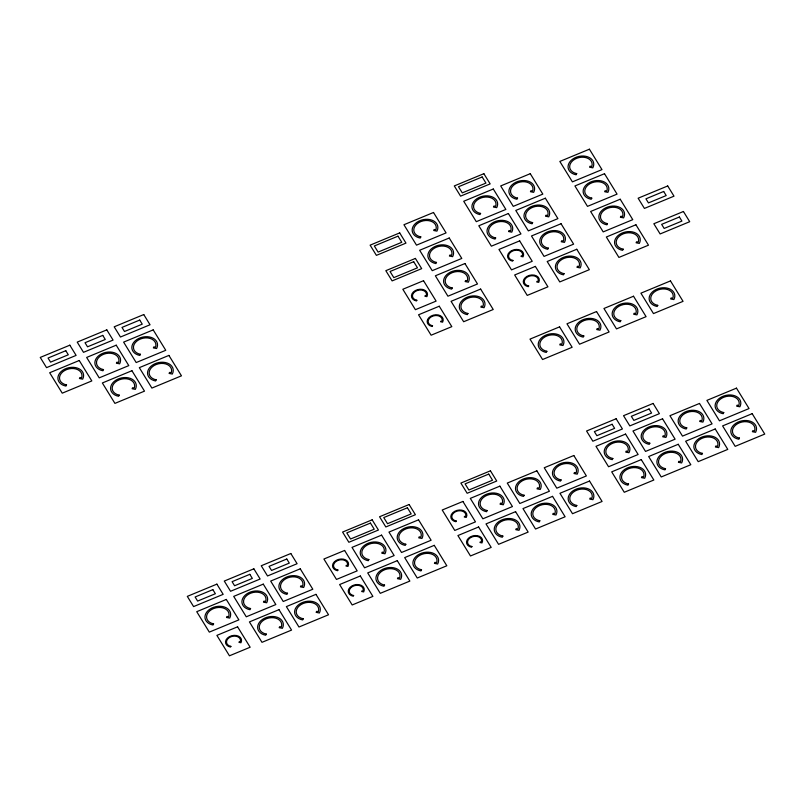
<?xml version="1.0" encoding="UTF-8"?>
<svg xmlns="http://www.w3.org/2000/svg" width="805" height="805" viewBox="0 0 805 805"><rect width="100%" height="100%" fill="white"/><g stroke="black" fill="none" stroke-linecap="round" stroke-linejoin="round"><path stroke-width="1.21" d="M66.543 384.921L65.94 386.078A12.991 9.328 -12.2 0 1 58.825 374.526A12.991 9.328 -12.2 0 1 75.559 367.593A12.991 9.328 -12.2 0 1 82.674 379.145L79.433 378.521A9.469 6.802 -12.2 0 0 79.846 377.555L81.667 377.696A11.371 8.161 -12.2 0 0 73.949 368.589A11.371 8.161 -12.2 0 0 60.134 375.2A11.371 8.161 -12.2 0 0 66.543 384.921M103.513 369.606L102.909 370.763A12.991 9.328 -12.2 0 1 95.795 359.211A12.991 9.328 -12.2 0 1 112.529 352.278A12.991 9.328 -12.2 0 1 119.633 363.84L116.403 363.206A9.469 6.802 -12.2 0 0 116.816 362.24L118.637 362.381A11.371 8.161 -12.2 0 0 110.919 353.284A11.371 8.161 -12.2 0 0 97.103 359.885A11.371 8.161 -12.2 0 0 103.513 369.606M119.221 395.134L118.617 396.291A12.991 9.328 -12.2 0 1 111.513 384.74A12.991 9.328 -12.2 0 1 128.237 377.807A12.991 9.328 -12.2 0 1 135.351 389.358L132.121 388.735A9.469 6.802 -12.2 0 0 132.523 387.769L134.344 387.909A11.371 8.161 -12.2 0 0 126.637 378.813A11.371 8.161 -12.2 0 0 112.811 385.414A11.371 8.161 -12.2 0 0 119.221 395.134M140.472 354.301L139.879 355.448A12.991 9.328 -12.2 0 1 132.765 343.896A12.991 9.328 -12.2 0 1 149.499 336.973A12.991 9.328 -12.2 0 1 156.603 348.525L153.373 347.901A9.469 6.802 -12.2 0 0 153.785 346.925L155.607 347.066A11.371 8.161 -12.2 0 0 147.889 337.969A11.371 8.161 -12.2 0 0 134.063 344.57A11.371 8.161 -12.2 0 0 140.472 354.301M156.19 379.829L155.586 380.976A12.991 9.328 -12.2 0 1 148.472 369.425A12.991 9.328 -12.2 0 1 165.206 362.502A12.991 9.328 -12.2 0 1 172.32 374.053L169.08 373.419A9.469 6.802 -12.2 0 0 169.493 372.453L171.314 372.594A11.371 8.161 -12.2 0 0 163.596 363.498A11.371 8.161 -12.2 0 0 149.78 370.099A11.371 8.161 -12.2 0 0 156.19 379.829M213.597 623.865L212.993 625.022A12.991 9.328 -12.2 0 1 205.889 613.47A12.991 9.328 -12.2 0 1 222.613 606.537A12.991 9.328 -12.2 0 1 229.727 618.089L226.497 617.465A9.469 6.802 -12.2 0 0 226.909 616.499L228.731 616.64A11.371 8.161 -12.2 0 0 221.013 607.534A11.371 8.161 -12.2 0 0 207.187 614.145A11.371 8.161 -12.2 0 0 213.597 623.865M420.804 236.901L420.2 238.059A12.991 9.328 -12.2 0 1 413.096 226.507A12.991 9.328 -12.2 0 1 429.82 219.574A12.991 9.328 -12.2 0 1 436.934 231.136L433.704 230.502A9.469 6.802 -12.2 0 0 434.106 229.536L435.938 229.677A11.371 8.161 -12.2 0 0 428.22 220.58A11.371 8.161 -12.2 0 0 414.394 227.181A11.371 8.161 -12.2 0 0 420.804 236.901M230.884 646.365L230.512 647.079A8.12 5.836 -12.2 0 1 226.074 639.864A8.12 5.836 -12.2 0 1 236.529 635.527A8.12 5.836 -12.2 0 1 240.967 642.752L238.954 642.36A5.917 4.246 -12.2 0 0 239.206 641.756L240.343 641.847A7.104 5.102 -12.2 0 0 235.523 636.161A7.104 5.102 -12.2 0 0 226.879 640.287A7.104 5.102 -12.2 0 0 230.884 646.365M250.566 608.55L249.963 609.707A12.991 9.328 -12.2 0 1 242.858 598.155A12.991 9.328 -12.2 0 1 259.582 591.222A12.991 9.328 -12.2 0 1 266.697 602.774L263.466 602.15A9.469 6.802 -12.2 0 0 263.869 601.184L265.7 601.325A11.371 8.161 -12.2 0 0 257.982 592.228A11.371 8.161 -12.2 0 0 244.156 598.829A11.371 8.161 -12.2 0 0 250.566 608.55M416.839 300.245L416.467 300.959A8.12 5.836 -12.2 0 1 412.019 293.745A8.12 5.836 -12.2 0 1 422.474 289.408A8.12 5.836 -12.2 0 1 426.922 296.632L424.899 296.24A5.917 4.246 -12.2 0 0 425.151 295.636L426.298 295.727A7.104 5.102 -12.2 0 0 421.468 290.042A7.104 5.102 -12.2 0 0 412.834 294.167A7.104 5.102 -12.2 0 0 416.839 300.245M436.511 262.43L435.918 263.587A12.991 9.328 -12.2 0 1 428.803 252.035A12.991 9.328 -12.2 0 1 445.537 245.102A12.991 9.328 -12.2 0 1 452.641 256.654L449.411 256.03A9.469 6.802 -12.2 0 0 449.824 255.064L451.645 255.205A11.371 8.161 -12.2 0 0 443.927 246.109A11.371 8.161 -12.2 0 0 430.112 252.71A11.371 8.161 -12.2 0 0 436.511 262.43M480.585 213.426L479.981 214.583A12.991 9.328 -12.2 0 1 472.867 203.031A12.991 9.328 -12.2 0 1 489.601 196.098A12.991 9.328 -12.2 0 1 496.715 207.65L493.475 207.026A9.469 6.802 -12.2 0 0 493.888 206.06L495.709 206.201A11.371 8.161 -12.2 0 0 487.991 197.104A11.371 8.161 -12.2 0 0 474.175 203.705A11.371 8.161 -12.2 0 0 480.585 213.426M266.274 634.078L265.68 635.236A12.991 9.328 -12.2 0 1 258.566 623.684A12.991 9.328 -12.2 0 1 275.3 616.751A12.991 9.328 -12.2 0 1 282.404 628.303L279.174 627.679A9.469 6.802 -12.2 0 0 279.587 626.713L281.408 626.854A11.371 8.161 -12.2 0 0 273.69 617.757A11.371 8.161 -12.2 0 0 259.874 624.358A11.371 8.161 -12.2 0 0 266.274 634.078M287.536 593.245L286.932 594.392A12.991 9.328 -12.2 0 1 279.828 582.84A12.991 9.328 -12.2 0 1 296.552 575.917A12.991 9.328 -12.2 0 1 303.666 587.469L300.436 586.845A9.469 6.802 -12.2 0 0 300.839 585.869L302.66 586.01A11.371 8.161 -12.2 0 0 294.952 576.913A11.371 8.161 -12.2 0 0 281.126 583.514A11.371 8.161 -12.2 0 0 287.536 593.245M432.547 325.773L432.174 326.488A8.12 5.836 -12.2 0 1 427.727 319.273A8.12 5.836 -12.2 0 1 438.182 314.936A8.12 5.836 -12.2 0 1 442.629 322.161L440.607 321.769A5.917 4.246 -12.2 0 0 440.868 321.165L442.005 321.255A7.104 5.102 -12.2 0 0 437.185 315.57A7.104 5.102 -12.2 0 0 428.542 319.696A7.104 5.102 -12.2 0 0 432.547 325.773M452.229 287.959L451.625 289.116A12.991 9.328 -12.2 0 1 444.521 277.564A12.991 9.328 -12.2 0 1 461.245 270.631A12.991 9.328 -12.2 0 1 468.359 282.183L465.129 281.559A9.469 6.802 -12.2 0 0 465.532 280.593L467.353 280.734A11.371 8.161 -12.2 0 0 459.645 271.637A11.371 8.161 -12.2 0 0 445.819 278.238A11.371 8.161 -12.2 0 0 452.229 287.959M495.669 237.938L495.065 239.085A12.991 9.328 -12.2 0 1 487.951 227.533A12.991 9.328 -12.2 0 1 504.685 220.61A12.991 9.328 -12.2 0 1 511.789 232.162L508.559 231.538A9.469 6.802 -12.2 0 0 508.971 230.562L510.793 230.703A11.371 8.161 -12.2 0 0 503.075 221.606A11.371 8.161 -12.2 0 0 489.259 228.207A11.371 8.161 -12.2 0 0 495.669 237.938M517.555 198.111L516.951 199.268A12.991 9.328 -12.2 0 1 509.837 187.716A12.991 9.328 -12.2 0 1 526.571 180.793A12.991 9.328 -12.2 0 1 533.675 192.345L530.445 191.711A9.469 6.802 -12.2 0 0 530.857 190.745L532.679 190.886A11.371 8.161 -12.2 0 0 524.961 181.789A11.371 8.161 -12.2 0 0 511.145 188.39A11.371 8.161 -12.2 0 0 517.555 198.111M303.244 618.773L302.65 619.92A12.991 9.328 -12.2 0 1 295.536 608.369A12.991 9.328 -12.2 0 1 312.27 601.446A12.991 9.328 -12.2 0 1 319.374 612.997L316.144 612.364A9.469 6.802 -12.2 0 0 316.556 611.398L318.377 611.538A11.371 8.161 -12.2 0 0 310.66 602.442A11.371 8.161 -12.2 0 0 296.834 609.043A11.371 8.161 -12.2 0 0 303.244 618.773M467.936 313.487L467.343 314.644A12.991 9.328 -12.2 0 1 460.229 303.093A12.991 9.328 -12.2 0 1 476.963 296.16A12.991 9.328 -12.2 0 1 484.067 307.711L480.837 307.087A9.469 6.802 -12.2 0 0 481.249 306.121L483.07 306.262A11.371 8.161 -12.2 0 0 475.353 297.166A11.371 8.161 -12.2 0 0 461.527 303.767A11.371 8.161 -12.2 0 0 467.936 313.487M337.909 570L337.537 570.715A8.12 5.836 -12.2 0 1 333.089 563.5A8.12 5.836 -12.2 0 1 343.544 559.163A8.12 5.836 -12.2 0 1 347.991 566.388L345.969 565.996A5.917 4.246 -12.2 0 0 346.231 565.392L347.368 565.482A7.104 5.102 -12.2 0 0 342.548 559.797A7.104 5.102 -12.2 0 0 333.904 563.923A7.104 5.102 -12.2 0 0 337.909 570M512.956 260.428L512.584 261.152A8.12 5.836 -12.2 0 1 508.136 253.927A8.12 5.836 -12.2 0 1 518.591 249.6A8.12 5.836 -12.2 0 1 523.039 256.825L521.016 256.433A5.917 4.246 -12.2 0 0 521.268 255.819L522.415 255.91A7.104 5.102 -12.2 0 0 517.585 250.224A7.104 5.102 -12.2 0 0 508.951 254.35A7.104 5.102 -12.2 0 0 512.956 260.428M532.628 222.623L532.035 223.78A12.991 9.328 -12.2 0 1 524.92 212.228A12.991 9.328 -12.2 0 1 541.654 205.295A12.991 9.328 -12.2 0 1 548.758 216.847L545.528 216.223A9.469 6.802 -12.2 0 0 545.941 215.247L547.762 215.398A11.371 8.161 -12.2 0 0 540.044 206.291A11.371 8.161 -12.2 0 0 526.229 212.902A11.371 8.161 -12.2 0 0 532.628 222.623M368.861 559.556L368.267 560.713A12.991 9.328 -12.2 0 1 361.153 549.161A12.991 9.328 -12.2 0 1 377.887 542.228A12.991 9.328 -12.2 0 1 384.991 553.78L381.761 553.156A9.469 6.802 -12.2 0 0 382.174 552.18L383.995 552.331A11.371 8.161 -12.2 0 0 376.277 543.224A11.371 8.161 -12.2 0 0 362.451 549.835A11.371 8.161 -12.2 0 0 368.861 559.556M353.626 595.529L353.244 596.243A8.12 5.836 -12.2 0 1 348.807 589.029A8.12 5.836 -12.2 0 1 359.261 584.692A8.12 5.836 -12.2 0 1 363.699 591.917L361.687 591.524A5.917 4.246 -12.2 0 0 361.938 590.92L363.075 591.011A7.104 5.102 -12.2 0 0 358.255 585.326A7.104 5.102 -12.2 0 0 349.622 589.451A7.104 5.102 -12.2 0 0 353.626 595.529M576.702 173.618L576.098 174.776A12.991 9.328 -12.2 0 1 568.984 163.214A12.991 9.328 -12.2 0 1 585.718 156.291A12.991 9.328 -12.2 0 1 592.832 167.843L589.592 167.219A9.469 6.802 -12.2 0 0 590.005 166.243L591.826 166.394A11.371 8.161 -12.2 0 0 584.108 157.287A11.371 8.161 -12.2 0 0 570.292 163.888A11.371 8.161 -12.2 0 0 576.702 173.618M528.664 285.956L528.291 286.681A8.12 5.836 -12.2 0 1 523.844 279.456A8.12 5.836 -12.2 0 1 534.299 275.129A8.12 5.836 -12.2 0 1 538.746 282.354L536.724 281.961A5.917 4.246 -12.2 0 0 536.985 281.348L538.122 281.438A7.104 5.102 -12.2 0 0 533.302 275.753A7.104 5.102 -12.2 0 0 524.659 279.878A7.104 5.102 -12.2 0 0 528.664 285.956M548.346 248.151L547.742 249.309A12.991 9.328 -12.2 0 1 540.638 237.757A12.991 9.328 -12.2 0 1 557.362 230.824A12.991 9.328 -12.2 0 1 564.476 242.375L561.246 241.752A9.469 6.802 -12.2 0 0 561.649 240.776L563.47 240.926A11.371 8.161 -12.2 0 0 555.762 231.82A11.371 8.161 -12.2 0 0 541.936 238.431A11.371 8.161 -12.2 0 0 548.346 248.151M384.579 585.084L383.975 586.241A12.991 9.328 -12.2 0 1 376.861 574.69A12.991 9.328 -12.2 0 1 393.595 567.756A12.991 9.328 -12.2 0 1 400.709 579.308L397.469 578.684A9.469 6.802 -12.2 0 0 397.881 577.708L399.703 577.859A11.371 8.161 -12.2 0 0 391.985 568.753A11.371 8.161 -12.2 0 0 378.169 575.364A11.371 8.161 -12.2 0 0 384.579 585.084M405.831 544.24L405.227 545.398A12.991 9.328 -12.2 0 1 398.123 533.846A12.991 9.328 -12.2 0 1 414.847 526.913A12.991 9.328 -12.2 0 1 421.961 538.465L418.731 537.841A9.469 6.802 -12.2 0 0 419.133 536.875L420.965 537.015A11.371 8.161 -12.2 0 0 413.247 527.919A11.371 8.161 -12.2 0 0 399.421 534.52A11.371 8.161 -12.2 0 0 405.831 544.24M591.786 198.121L591.182 199.278A12.991 9.328 -12.2 0 1 584.068 187.726A12.991 9.328 -12.2 0 1 600.802 180.793A12.991 9.328 -12.2 0 1 607.906 192.345L604.676 191.721A9.469 6.802 -12.2 0 0 605.088 190.755L606.91 190.896A11.371 8.161 -12.2 0 0 599.192 181.799A11.371 8.161 -12.2 0 0 585.376 188.4A11.371 8.161 -12.2 0 0 591.786 198.121M564.053 273.68L563.46 274.837A12.991 9.328 -12.2 0 1 556.346 263.285A12.991 9.328 -12.2 0 1 573.08 256.352A12.991 9.328 -12.2 0 1 580.184 267.904L576.954 267.28A9.469 6.802 -12.2 0 0 577.366 266.304L579.187 266.455A11.371 8.161 -12.2 0 0 571.47 257.348A11.371 8.161 -12.2 0 0 557.644 263.959A11.371 8.161 -12.2 0 0 564.053 273.68M421.548 569.769L420.945 570.926A12.991 9.328 -12.2 0 1 413.83 559.374A12.991 9.328 -12.2 0 1 430.564 552.441A12.991 9.328 -12.2 0 1 437.668 563.993L434.438 563.369A9.469 6.802 -12.2 0 0 434.851 562.403L436.672 562.544A11.371 8.161 -12.2 0 0 428.954 553.448A11.371 8.161 -12.2 0 0 415.139 560.049A11.371 8.161 -12.2 0 0 421.548 569.769M607.493 223.649L606.89 224.806A12.991 9.328 -12.2 0 1 599.785 213.255A12.991 9.328 -12.2 0 1 616.509 206.322A12.991 9.328 -12.2 0 1 623.623 217.873L620.393 217.249A9.469 6.802 -12.2 0 0 620.796 216.283L622.627 216.424A11.371 8.161 -12.2 0 0 614.909 207.328A11.371 8.161 -12.2 0 0 601.083 213.929A11.371 8.161 -12.2 0 0 607.493 223.649M456.214 520.996L455.831 521.721A8.12 5.836 -12.2 0 1 451.394 514.496A8.12 5.836 -12.2 0 1 461.849 510.169A8.12 5.836 -12.2 0 1 466.286 517.394L464.274 517.001A5.917 4.246 -12.2 0 0 464.525 516.387L465.662 516.478A7.104 5.102 -12.2 0 0 460.842 510.793A7.104 5.102 -12.2 0 0 452.199 514.918A7.104 5.102 -12.2 0 0 456.214 520.996M546.867 351.282L546.263 352.429A12.991 9.328 -12.2 0 1 539.159 340.877A12.991 9.328 -12.2 0 1 555.883 333.954A12.991 9.328 -12.2 0 1 562.997 345.506L559.767 344.872A9.469 6.802 -12.2 0 0 560.169 343.906L561.991 344.047A11.371 8.161 -12.2 0 0 554.283 334.95A11.371 8.161 -12.2 0 0 540.457 341.551A11.371 8.161 -12.2 0 0 546.867 351.282M487.166 510.561L486.562 511.708A12.991 9.328 -12.2 0 1 479.448 500.157A12.991 9.328 -12.2 0 1 496.182 493.234A12.991 9.328 -12.2 0 1 503.296 504.785L500.056 504.151A9.469 6.802 -12.2 0 0 500.469 503.185L502.29 503.326A11.371 8.161 -12.2 0 0 494.572 494.23A11.371 8.161 -12.2 0 0 480.756 500.831A11.371 8.161 -12.2 0 0 487.166 510.561M623.201 249.178L622.607 250.335A12.991 9.328 -12.2 0 1 615.493 238.783A12.991 9.328 -12.2 0 1 632.227 231.85A12.991 9.328 -12.2 0 1 639.331 243.402L636.101 242.778A9.469 6.802 -12.2 0 0 636.514 241.812L638.335 241.953A11.371 8.161 -12.2 0 0 630.617 232.856A11.371 8.161 -12.2 0 0 616.801 239.457A11.371 8.161 -12.2 0 0 623.201 249.178M471.921 546.525L471.549 547.249A8.12 5.836 -12.2 0 1 467.101 540.024A8.12 5.836 -12.2 0 1 477.556 535.697A8.12 5.836 -12.2 0 1 482.004 542.922L479.981 542.53A5.917 4.246 -12.2 0 0 480.233 541.916L481.38 542.007A7.104 5.102 -12.2 0 0 476.55 536.321A7.104 5.102 -12.2 0 0 467.916 540.447A7.104 5.102 -12.2 0 0 471.921 546.525M583.836 335.967L583.233 337.124A12.991 9.328 -12.2 0 1 576.118 325.572A12.991 9.328 -12.2 0 1 592.852 318.639A12.991 9.328 -12.2 0 1 599.967 330.191L596.726 329.567A9.469 6.802 -12.2 0 0 597.139 328.591L598.96 328.742A11.371 8.161 -12.2 0 0 591.242 319.635A11.371 8.161 -12.2 0 0 577.427 326.246A11.371 8.161 -12.2 0 0 583.836 335.967M502.873 536.08L502.27 537.237A12.991 9.328 -12.2 0 1 495.166 525.685A12.991 9.328 -12.2 0 1 511.889 518.762A12.991 9.328 -12.2 0 1 519.004 530.314L515.774 529.68A9.469 6.802 -12.2 0 0 516.176 528.714L518.007 528.855A11.371 8.161 -12.2 0 0 510.29 519.758A11.371 8.161 -12.2 0 0 496.464 526.359A11.371 8.161 -12.2 0 0 502.873 536.08M524.136 495.246L523.532 496.403A12.991 9.328 -12.2 0 1 516.418 484.852A12.991 9.328 -12.2 0 1 533.152 477.918A12.991 9.328 -12.2 0 1 540.256 489.47L537.026 488.846A9.469 6.802 -12.2 0 0 537.438 487.87L539.259 488.021A11.371 8.161 -12.2 0 0 531.542 478.915A11.371 8.161 -12.2 0 0 517.726 485.516A11.371 8.161 -12.2 0 0 524.136 495.246M620.806 320.652L620.202 321.809A12.991 9.328 -12.2 0 1 613.088 310.257A12.991 9.328 -12.2 0 1 629.822 303.324A12.991 9.328 -12.2 0 1 636.926 314.876L633.696 314.252A9.469 6.802 -12.2 0 0 634.109 313.286L635.93 313.427A11.371 8.161 -12.2 0 0 628.212 304.33A11.371 8.161 -12.2 0 0 614.396 310.931A11.371 8.161 -12.2 0 0 620.806 320.652M539.843 520.775L539.239 521.932A12.991 9.328 -12.2 0 1 532.135 510.38A12.991 9.328 -12.2 0 1 548.859 503.447A12.991 9.328 -12.2 0 1 555.973 514.999L552.743 514.375A9.469 6.802 -12.2 0 0 553.146 513.399L554.967 513.55A11.371 8.161 -12.2 0 0 547.259 504.443A11.371 8.161 -12.2 0 0 533.433 511.044A11.371 8.161 -12.2 0 0 539.843 520.775M561.095 479.931L560.501 481.088A12.991 9.328 -12.2 0 1 553.387 469.536A12.991 9.328 -12.2 0 1 570.121 462.603A12.991 9.328 -12.2 0 1 577.225 474.155L573.995 473.531A9.469 6.802 -12.2 0 0 574.408 472.565L576.229 472.706A11.371 8.161 -12.2 0 0 568.511 463.61A11.371 8.161 -12.2 0 0 554.685 470.211A11.371 8.161 -12.2 0 0 561.095 479.931M657.765 305.347L657.172 306.494A12.991 9.328 -12.2 0 1 650.058 294.942A12.991 9.328 -12.2 0 1 666.792 288.019A12.991 9.328 -12.2 0 1 673.896 299.571L670.666 298.937A9.469 6.802 -12.2 0 0 671.078 297.971L672.9 298.112A11.371 8.161 -12.2 0 0 665.182 289.015A11.371 8.161 -12.2 0 0 651.366 295.616A11.371 8.161 -12.2 0 0 657.765 305.347M576.813 505.46L576.209 506.617A12.991 9.328 -12.2 0 1 569.095 495.065A12.991 9.328 -12.2 0 1 585.829 488.132A12.991 9.328 -12.2 0 1 592.943 499.684L589.703 499.06A9.469 6.802 -12.2 0 0 590.115 498.094L591.937 498.235A11.371 8.161 -12.2 0 0 584.219 489.138A11.371 8.161 -12.2 0 0 570.403 495.739A11.371 8.161 -12.2 0 0 576.813 505.46M612.857 458.498L612.253 459.655A12.991 9.328 -12.2 0 1 605.139 448.103A12.991 9.328 -12.2 0 1 621.873 441.17A12.991 9.328 -12.2 0 1 628.987 452.722L625.747 452.098A9.469 6.802 -12.2 0 0 626.159 451.122L627.981 451.273A11.371 8.161 -12.2 0 0 620.263 442.166A11.371 8.161 -12.2 0 0 606.447 448.767A11.371 8.161 -12.2 0 0 612.857 458.498M628.564 484.026L627.96 485.184A12.991 9.328 -12.2 0 1 620.856 473.622A12.991 9.328 -12.2 0 1 637.58 466.699A12.991 9.328 -12.2 0 1 644.694 478.25L641.464 477.627A9.469 6.802 -12.2 0 0 641.867 476.651L643.698 476.802A11.371 8.161 -12.2 0 0 635.98 467.695A11.371 8.161 -12.2 0 0 622.154 474.296A11.371 8.161 -12.2 0 0 628.564 484.026M649.826 443.183L649.222 444.34A12.991 9.328 -12.2 0 1 642.108 432.788A12.991 9.328 -12.2 0 1 658.842 425.855A12.991 9.328 -12.2 0 1 665.946 437.407L662.716 436.783A9.469 6.802 -12.2 0 0 663.129 435.817L664.95 435.958A11.371 8.161 -12.2 0 0 657.232 426.861A11.371 8.161 -12.2 0 0 643.416 433.462A11.371 8.161 -12.2 0 0 649.826 443.183M665.534 468.711L664.93 469.868A12.991 9.328 -12.2 0 1 657.826 458.317A12.991 9.328 -12.2 0 1 674.55 451.384A12.991 9.328 -12.2 0 1 681.664 462.935L678.434 462.312A9.469 6.802 -12.2 0 0 678.836 461.346L680.658 461.486A11.371 8.161 -12.2 0 0 672.95 452.39A11.371 8.161 -12.2 0 0 659.124 458.991A11.371 8.161 -12.2 0 0 665.534 468.711M686.786 427.868L686.192 429.025A12.991 9.328 -12.2 0 1 679.078 417.473A12.991 9.328 -12.2 0 1 695.812 410.54A12.991 9.328 -12.2 0 1 702.916 422.102L699.686 421.468A9.469 6.802 -12.2 0 0 700.098 420.502L701.92 420.643A11.371 8.161 -12.2 0 0 694.202 411.546A11.371 8.161 -12.2 0 0 680.386 418.147A11.371 8.161 -12.2 0 0 686.786 427.868M702.503 453.396L701.9 454.553A12.991 9.328 -12.2 0 1 694.785 443.002A12.991 9.328 -12.2 0 1 711.519 436.069A12.991 9.328 -12.2 0 1 718.634 447.63L715.393 446.996A9.469 6.802 -12.2 0 0 715.806 446.03L717.627 446.171A11.371 8.161 -12.2 0 0 709.919 437.075A11.371 8.161 -12.2 0 0 696.094 443.676A11.371 8.161 -12.2 0 0 702.503 453.396M723.755 412.563L723.162 413.72A12.991 9.328 -12.2 0 1 716.048 402.158A12.991 9.328 -12.2 0 1 732.781 395.235A12.991 9.328 -12.2 0 1 739.886 406.787L736.656 406.163A9.469 6.802 -12.2 0 0 737.068 405.187L738.889 405.338A11.371 8.161 -12.2 0 0 731.171 396.231A11.371 8.161 -12.2 0 0 717.346 402.832A11.371 8.161 -12.2 0 0 723.755 412.563M739.473 438.091L738.869 439.248A12.991 9.328 -12.2 0 1 731.755 427.686A12.991 9.328 -12.2 0 1 748.489 420.763A12.991 9.328 -12.2 0 1 755.603 432.315L752.363 431.691A9.469 6.802 -12.2 0 0 752.776 430.715L754.597 430.856A11.371 8.161 -12.2 0 0 746.879 421.76A11.371 8.161 -12.2 0 0 733.063 428.361A11.371 8.161 -12.2 0 0 739.473 438.091M69.824 345.184L40.25 357.43L46.539 367.644L76.113 355.397L69.824 345.184M106.793 329.869L77.22 342.115L83.499 352.328L113.072 340.082L106.793 329.869M143.763 314.554L114.189 326.81L120.468 337.023L150.042 324.767L143.763 314.554M483.865 173.689L454.292 185.935L460.581 196.148L490.154 183.902L483.865 173.689M482.165 176.959L458.508 186.76L462.281 192.878L485.938 183.087L482.165 176.959M65.799 350.698L48.048 358.044L50.564 362.129L68.304 354.784L65.799 350.698M102.758 335.383L85.018 342.729L87.534 346.814L105.274 339.469L102.758 335.383M139.728 320.068L121.988 327.424L124.503 331.509L142.244 324.153L139.728 320.068M433.513 212.48L403.939 224.736L416.507 245.153L446.081 232.907L433.513 212.48M79.252 360.499L49.679 372.745L62.247 393.172L91.82 380.926L79.252 360.499M116.222 345.184L86.648 357.44L99.216 377.857L128.79 365.611L116.222 345.184M153.192 329.879L123.618 342.125L136.186 362.552L165.76 350.296L153.192 329.879M493.294 189.004L463.72 201.25L476.288 221.677L505.862 209.431L493.294 189.004M530.264 173.689L500.69 185.945L513.258 206.362L542.832 194.116L530.264 173.689M589.411 149.197L559.837 161.443L572.405 181.87L601.979 169.614L589.411 149.197M399.693 232.897L370.119 245.153L376.398 255.366L405.972 243.11L399.693 232.897M397.992 236.167L374.335 245.968L378.098 252.096L401.765 242.295L397.992 236.167M449.23 238.008L419.657 250.264L432.225 270.681L461.798 258.435L449.23 238.008M508.378 213.516L478.804 225.762L491.372 246.189L520.946 233.933L508.378 213.516M545.347 198.201L515.774 210.447L528.342 230.874L557.915 218.618L545.347 198.201M604.495 173.699L574.921 185.955L587.489 206.372L617.063 194.126L604.495 173.699M131.929 370.713L102.356 382.969L114.924 403.386L144.498 391.139L131.929 370.713M168.899 355.408L139.325 367.654L151.893 388.08L181.467 375.824L168.899 355.408M415.4 258.425L385.826 270.681L392.116 280.895L421.689 268.639L415.4 258.425M413.7 261.695L390.043 271.496L393.816 277.624L417.473 267.824L413.7 261.695M423.531 280.693L402.832 289.267L415.4 309.684L436.109 301.11L423.531 280.693M464.938 263.537L435.364 275.793L447.932 296.21L477.506 283.964L464.938 263.537M519.648 240.876L498.949 249.449L511.517 269.876L532.226 261.303L519.648 240.876M561.055 223.73L531.481 235.976L544.049 256.403L573.623 244.146L561.055 223.73M620.202 199.227L590.629 211.484L603.197 231.9L632.77 219.654L620.202 199.227M667.707 185.965L638.134 198.211L644.423 208.425L673.996 196.168L667.707 185.965M663.682 191.469L645.932 198.825L648.448 202.91L666.198 195.555L663.682 191.469M439.248 306.222L418.54 314.795L431.118 335.212L451.816 326.639L439.248 306.222M480.645 289.065L451.072 301.322L463.65 321.738L493.224 309.492L480.645 289.065M535.365 266.405L514.657 274.978L527.235 295.405L547.933 286.832L535.365 266.405M576.762 249.258L547.189 261.504L559.767 281.931L589.341 269.675L576.762 249.258M635.92 224.756L606.346 237.012L618.914 257.429L648.488 245.183L635.92 224.756M683.425 211.494L653.841 223.74L660.13 233.953L689.704 221.697L683.425 211.494M679.39 216.998L661.65 224.354L664.155 228.439L681.905 221.083L679.39 216.998M559.576 326.86L530.002 339.106L542.57 359.523L572.144 347.277L559.576 326.86M596.545 311.545L566.972 323.791L579.54 344.218L609.113 331.962L596.545 311.545M633.515 296.23L603.941 308.486L616.509 328.903L646.083 316.657L633.515 296.23M670.485 280.915L640.911 293.171L653.479 313.588L683.053 301.342L670.485 280.915M216.887 584.128L187.313 596.374L193.592 606.588L223.166 594.342L216.887 584.128M253.847 568.813L224.273 581.059L230.562 591.273L260.136 579.026L253.847 568.813M290.816 553.498L261.243 565.754L267.532 575.967L297.105 563.711L290.816 553.498M372.151 519.819L342.578 532.065L348.857 542.278L378.43 530.032L372.151 519.819M409.121 504.504L379.547 516.75L385.826 526.963L415.4 514.717L409.121 504.504M490.446 470.814L460.873 483.07L467.162 493.274L496.735 481.028L490.446 470.814M616.137 418.761L586.563 431.007L592.852 441.221L622.426 428.964L616.137 418.761M653.107 403.446L623.533 415.692L629.812 425.905L659.396 413.659L653.107 403.446M370.451 523.079L346.794 532.88L350.557 539.008L374.224 529.207L370.451 523.079M407.421 507.774L383.754 517.575L387.527 523.693L411.184 513.902L407.421 507.774M488.746 474.085L465.089 483.886L468.862 490.014L492.519 480.213L488.746 474.085M212.852 589.642L195.112 596.988L197.628 601.073L215.368 593.728L212.852 589.642M249.822 574.327L232.082 581.673L234.587 585.758L252.337 578.413L249.822 574.327M286.791 559.012L269.041 566.368L271.557 570.453L289.307 563.098L286.791 559.012M612.112 424.275L594.362 431.621L596.877 435.706L614.628 428.351L612.112 424.275M649.082 408.96L631.331 416.306L633.847 420.391L651.587 413.046L649.082 408.96M226.306 599.443L196.732 611.689L209.31 632.116L238.884 619.87L226.306 599.443M263.275 584.128L233.702 596.384L246.27 616.801L275.843 604.555L263.275 584.128M300.245 568.823L270.671 581.069L283.239 601.496L312.813 589.24L300.245 568.823M344.61 550.449L323.902 559.022L336.48 579.439L357.178 570.866L344.61 550.449M381.58 535.134L352.006 547.38L364.574 567.807L394.148 555.551L381.58 535.134M418.54 519.819L388.966 532.075L401.534 552.492L431.118 540.246L418.54 519.819M462.905 501.445L442.207 510.018L454.775 530.445L475.473 521.871L462.905 501.445M499.875 486.14L470.301 498.386L482.869 518.802L512.443 506.556L499.875 486.14M536.844 470.824L507.271 483.07L519.839 503.497L549.413 491.241L536.844 470.824M573.814 455.509L544.24 467.755L556.808 488.182L586.382 475.936L573.814 455.509M625.566 434.076L595.992 446.322L608.56 466.749L638.134 454.493L625.566 434.076M662.535 418.761L632.961 431.007L645.529 451.434L675.103 439.188L662.535 418.761M699.505 403.446L669.931 415.702L682.499 436.119L712.073 423.873L699.505 403.446M736.474 388.141L706.891 400.387L719.469 420.814L749.042 408.558L736.474 388.141M237.586 626.813L216.887 635.387L229.455 655.803L250.154 647.23L237.586 626.813M278.993 609.657L249.419 621.913L261.987 642.33L291.561 630.084L278.993 609.657M315.963 594.352L286.379 606.598L298.957 627.015L328.531 614.768L315.963 594.352M360.318 575.978L339.619 584.551L352.188 604.968L372.886 596.394L360.318 575.978M397.288 560.662L367.714 572.908L380.282 593.335L409.856 581.079L397.288 560.662M434.257 545.347L404.684 557.603L417.252 578.02L446.825 565.774L434.257 545.347M478.613 526.973L457.914 535.546L470.482 555.973L491.191 547.4L478.613 526.973M515.582 511.658L486.009 523.914L498.577 544.331L528.15 532.085L515.582 511.658M552.552 496.353L522.978 508.599L535.546 529.026L565.12 516.77L552.552 496.353M589.522 481.038L559.948 493.284L572.516 513.711L602.09 501.465L589.522 481.038M641.273 459.605L611.699 471.851L624.267 492.278L653.841 480.022L641.273 459.605M678.243 444.29L648.669 456.536L661.237 476.963L690.811 464.716L678.243 444.29M715.212 428.974L685.639 441.231L698.207 461.647L727.78 449.401L715.212 428.974M752.182 413.669L722.608 425.915L735.176 446.342L764.75 434.086L752.182 413.669"/></g></svg>
